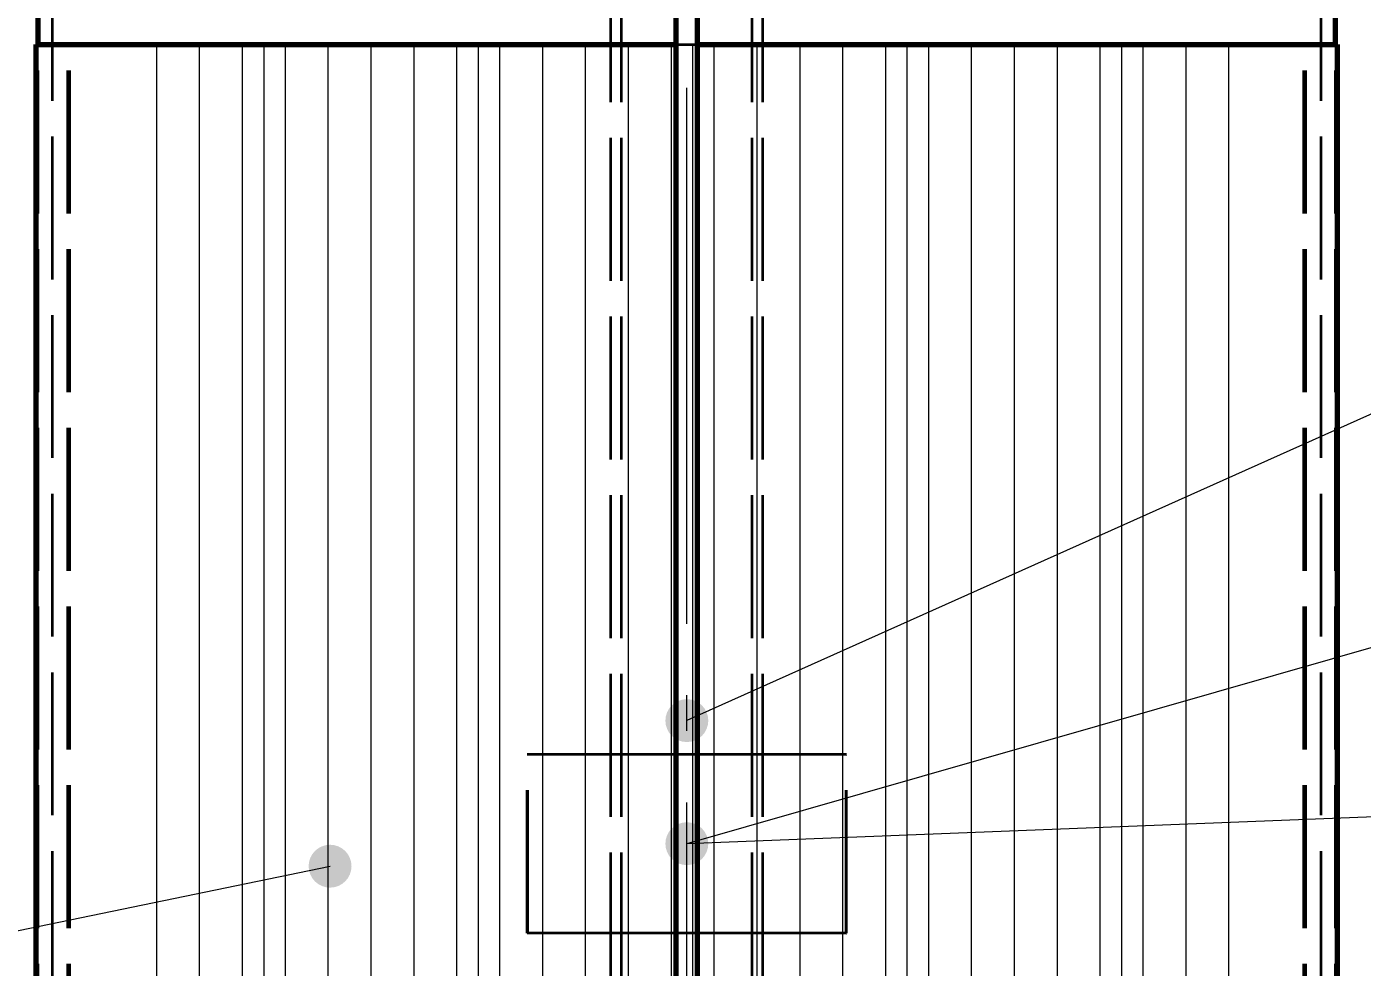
# Model space of a CAD drawing. Header units: millimetres. Extents: x 0 to 2208, y 0 to 420.
# Drawn here: x 86.36 to 123.73, y 171.73 to 198.05 of the extents above; entities that cross this region are included whole.
import ezdxf

# ---------------------------------------------------------------- set-up
doc = ezdxf.new("R2010")
doc.units = ezdxf.units.MM
doc.linetypes.add('IRAM-E-TRAZOS', pattern=[5, 4, -1])
doc.linetypes.add('IRAM-F-TRAZO-PUNTO', pattern=[20, 15, -2, 1, -2])
for name, color, linetype, lineweight in [('01-VISIBLE', 7, 'CONTINUOUS', 70), ('02-OCULTA', 4, 'IRAM-E-TRAZOS', 35), ('03-EJE', 1, 'IRAM-F-TRAZO-PUNTO', 18), ('04-COTA', 3, 'CONTINUOUS', 18), ('05-RAYADO', 8, 'CONTINUOUS', 18), ('08-FINA', 5, 'CONTINUOUS', 18)]:
    doc.layers.add(name, color=color, linetype=linetype, lineweight=lineweight)
doc.styles.add('ISO3098', font='isocpeur.ttf')
doc.dimstyles.new('FLAMA-IRAM', dxfattribs={"dimtxt": 3.5, "dimasz": 3.5, "dimexe": 2, "dimexo": 1.5, "dimgap": 1, "dimtad": 1, "dimdec": 1, "dimtxsty": 'ISO3098', "dimblk": 'IRAM_FLECHA', "dimblk1": 'IRAM_FLECHA', "dimblk2": 'IRAM_FLECHA', "dimcen": 2.5, "dimclrd": 256, "dimclre": 256, "dimclrt": 256, "dimazin": 3, "dimtfac": 1, "dimtmove": 0, "dimatfit": 3, "dimlwd": 18, "dimlwe": 18})

# ---------------------------------------------------------------- blocks, each defined once
blk = doc.blocks.new('IRAM_FLECHA')
blk.add_solid([(0, 0), (-1, 0.125), (-1, -0.125)])

msp = doc.modelspace()

# ---------------------------------------------------------------- hatches: boundary and pattern name
at = {"layer": '05-RAYADO'}
h = msp.add_hatch(dxfattribs=at)
h.set_pattern_fill('ANSI31', scale=0.94488, angle=45)
h.paths.add_polyline_path([(122.095, 152.82), (122.095, 197.549), (87.571, 197.549), (87.571, 152.82)])
h = msp.add_hatch(dxfattribs=at)
h.set_pattern_fill('ANSI31', scale=0.377953, angle=45)
h.paths.add_polyline_path([(119.517, 152.82), (119.517, 197.549), (90.149, 197.549), (90.149, 152.82)])
at = {"layer": '08-FINA'}
h = msp.add_hatch(color=7, dxfattribs=at)
h.dxf.hatch_style = 1
edge = h.paths.add_edge_path()
edge.add_arc((104.833, 178.629), 0.6, 0, 360)
h = msp.add_hatch(color=7, dxfattribs=at)
h.dxf.hatch_style = 1
edge = h.paths.add_edge_path()
edge.add_arc((104.833, 175.185), 0.6, 0, 360)
h = msp.add_hatch(color=7, dxfattribs=at)
h.dxf.hatch_style = 1
edge = h.paths.add_edge_path()
edge.add_arc((104.833, 175.185), 0.6, 0, 360)
h = msp.add_hatch(color=7, dxfattribs=at)
h.dxf.hatch_style = 1
edge = h.paths.add_edge_path()
edge.add_arc((94.85, 174.555), 0.6, 0, 360)

# ---------------------------------------------------------------- linework, layer by layer
at = {"layer": '01-VISIBLE'}
for p, q in [((86.683, 197.549), (86.683, 217.391)), ((104.533, 149.994), (104.533, 217.191)), ((105.133, 149.994), (105.133, 217.191)), ((122.983, 197.549), (122.983, 217.391)), ((86.623, 152.82), (86.623, 197.549)), ((123.043, 152.82), (123.043, 197.549))]:
    msp.add_line(p, q, dxfattribs=at)
for points in [[(86.623, 197.549), (86.723, 197.549), (86.823, 197.549), (86.923, 197.549), (87.023, 197.549), (87.123, 197.549), (87.223, 197.549), (87.323, 197.549), (87.423, 197.549), (87.524, 197.549), (87.624, 197.549), (87.724, 197.549), (87.824, 197.549), (87.924, 197.549), (88.024, 197.549), (88.124, 197.549), (88.224, 197.549), (88.324, 197.549), (88.424, 197.549), (88.524, 197.549), (88.624, 197.549), (88.724, 197.549), (88.824, 197.549), (88.924, 197.549), (89.024, 197.549), (89.124, 197.549), (89.224, 197.549), (89.325, 197.549), (89.425, 197.549), (89.525, 197.549), (89.625, 197.549), (89.725, 197.549), (89.825, 197.549), (89.925, 197.549), (90.025, 197.549), (90.125, 197.549), (90.225, 197.549), (90.325, 197.549), (90.425, 197.549), (90.525, 197.549), (90.625, 197.549), (90.725, 197.549), (90.825, 197.549), (90.925, 197.549), (91.025, 197.549), (91.126, 197.549), (91.226, 197.549), (91.326, 197.549), (91.426, 197.549), (91.526, 197.549), (91.626, 197.549), (91.726, 197.549), (91.826, 197.549), (91.926, 197.549), (92.026, 197.549), (92.126, 197.549), (92.226, 197.549), (92.326, 197.549), (92.426, 197.549), (92.526, 197.549), (92.626, 197.549), (92.726, 197.549), (92.826, 197.549), (92.927, 197.549), (93.027, 197.549), (93.127, 197.549), (93.227, 197.549), (93.327, 197.549), (93.427, 197.549), (93.527, 197.549), (93.627, 197.549), (93.727, 197.549), (93.827, 197.549), (93.927, 197.549), (94.027, 197.549), (94.127, 197.549), (94.227, 197.549), (94.327, 197.549), (94.427, 197.549), (94.527, 197.549), (94.627, 197.549), (94.728, 197.549), (94.828, 197.549), (94.928, 197.549), (95.028, 197.549), (95.128, 197.549), (95.228, 197.549), (95.328, 197.549), (95.428, 197.549), (95.528, 197.549), (95.628, 197.549), (95.728, 197.549), (95.828, 197.549), (95.928, 197.549), (96.028, 197.549), (96.128, 197.549), (96.228, 197.549), (96.328, 197.549), (96.428, 197.549), (96.529, 197.549), (96.629, 197.549), (96.729, 197.549), (96.829, 197.549), (96.929, 197.549), (97.029, 197.549), (97.129, 197.549), (97.229, 197.549), (97.329, 197.549), (97.429, 197.549), (97.529, 197.549), (97.629, 197.549), (97.729, 197.549), (97.829, 197.549), (97.929, 197.549), (98.029, 197.549), (98.129, 197.549), (98.229, 197.549), (98.33, 197.549), (98.43, 197.549), (98.53, 197.549), (98.63, 197.549), (98.73, 197.549), (98.83, 197.549), (98.93, 197.549), (99.03, 197.549), (99.13, 197.549), (99.23, 197.549), (99.33, 197.549), (99.43, 197.549), (99.53, 197.549), (99.63, 197.549), (99.73, 197.549), (99.83, 197.549), (99.93, 197.549), (100.03, 197.549), (100.131, 197.549), (100.231, 197.549), (100.331, 197.549), (100.431, 197.549), (100.531, 197.549), (100.631, 197.549), (100.731, 197.549), (100.831, 197.549), (100.931, 197.549), (101.031, 197.549), (101.131, 197.549), (101.231, 197.549), (101.331, 197.549), (101.431, 197.549), (101.531, 197.549), (101.631, 197.549), (101.731, 197.549), (101.831, 197.549), (101.932, 197.549), (102.032, 197.549), (102.132, 197.549), (102.232, 197.549), (102.332, 197.549), (102.432, 197.549), (102.532, 197.549), (102.632, 197.549), (102.732, 197.549), (102.832, 197.549), (102.932, 197.549), (103.032, 197.549), (103.132, 197.549), (103.232, 197.549), (103.332, 197.549), (103.432, 197.549), (103.532, 197.549), (103.632, 197.549), (103.733, 197.549), (103.833, 197.549), (103.933, 197.549), (104.033, 197.549), (104.133, 197.549), (104.233, 197.549), (104.333, 197.549), (104.433, 197.549), (104.533, 197.549)], [(105.133, 197.549), (105.233, 197.549), (105.333, 197.549), (105.433, 197.549), (105.533, 197.549), (105.633, 197.549), (105.733, 197.549), (105.833, 197.549), (105.933, 197.549), (106.034, 197.549), (106.134, 197.549), (106.234, 197.549), (106.334, 197.549), (106.434, 197.549), (106.534, 197.549), (106.634, 197.549), (106.734, 197.549), (106.834, 197.549), (106.934, 197.549), (107.034, 197.549), (107.134, 197.549), (107.234, 197.549), (107.334, 197.549), (107.434, 197.549), (107.534, 197.549), (107.634, 197.549), (107.734, 197.549), (107.835, 197.549), (107.935, 197.549), (108.035, 197.549), (108.135, 197.549), (108.235, 197.549), (108.335, 197.549), (108.435, 197.549), (108.535, 197.549), (108.635, 197.549), (108.735, 197.549), (108.835, 197.549), (108.935, 197.549), (109.035, 197.549), (109.135, 197.549), (109.235, 197.549), (109.335, 197.549), (109.435, 197.549), (109.535, 197.549), (109.636, 197.549), (109.736, 197.549), (109.836, 197.549), (109.936, 197.549), (110.036, 197.549), (110.136, 197.549), (110.236, 197.549), (110.336, 197.549), (110.436, 197.549), (110.536, 197.549), (110.636, 197.549), (110.736, 197.549), (110.836, 197.549), (110.936, 197.549), (111.036, 197.549), (111.136, 197.549), (111.236, 197.549), (111.336, 197.549), (111.437, 197.549), (111.537, 197.549), (111.637, 197.549), (111.737, 197.549), (111.837, 197.549), (111.937, 197.549), (112.037, 197.549), (112.137, 197.549), (112.237, 197.549), (112.337, 197.549), (112.437, 197.549), (112.537, 197.549), (112.637, 197.549), (112.737, 197.549), (112.837, 197.549), (112.937, 197.549), (113.037, 197.549), (113.137, 197.549), (113.238, 197.549), (113.338, 197.549), (113.438, 197.549), (113.538, 197.549), (113.638, 197.549), (113.738, 197.549), (113.838, 197.549), (113.938, 197.549), (114.038, 197.549), (114.138, 197.549), (114.238, 197.549), (114.338, 197.549), (114.438, 197.549), (114.538, 197.549), (114.638, 197.549), (114.738, 197.549), (114.838, 197.549), (114.938, 197.549), (115.039, 197.549), (115.139, 197.549), (115.239, 197.549), (115.339, 197.549), (115.439, 197.549), (115.539, 197.549), (115.639, 197.549), (115.739, 197.549), (115.839, 197.549), (115.939, 197.549), (116.039, 197.549), (116.139, 197.549), (116.239, 197.549), (116.339, 197.549), (116.439, 197.549), (116.539, 197.549), (116.639, 197.549), (116.739, 197.549), (116.84, 197.549), (116.94, 197.549), (117.04, 197.549), (117.14, 197.549), (117.24, 197.549), (117.34, 197.549), (117.44, 197.549), (117.54, 197.549), (117.64, 197.549), (117.74, 197.549), (117.84, 197.549), (117.94, 197.549), (118.04, 197.549), (118.14, 197.549), (118.24, 197.549), (118.34, 197.549), (118.44, 197.549), (118.54, 197.549), (118.641, 197.549), (118.741, 197.549), (118.841, 197.549), (118.941, 197.549), (119.041, 197.549), (119.141, 197.549), (119.241, 197.549), (119.341, 197.549), (119.441, 197.549), (119.541, 197.549), (119.641, 197.549), (119.741, 197.549), (119.841, 197.549), (119.941, 197.549), (120.041, 197.549), (120.141, 197.549), (120.241, 197.549), (120.341, 197.549), (120.442, 197.549), (120.542, 197.549), (120.642, 197.549), (120.742, 197.549), (120.842, 197.549), (120.942, 197.549), (121.042, 197.549), (121.142, 197.549), (121.242, 197.549), (121.342, 197.549), (121.442, 197.549), (121.542, 197.549), (121.642, 197.549), (121.742, 197.549), (121.842, 197.549), (121.942, 197.549), (122.042, 197.549), (122.142, 197.549), (122.243, 197.549), (122.343, 197.549), (122.443, 197.549), (122.543, 197.549), (122.643, 197.549), (122.743, 197.549), (122.843, 197.549), (122.943, 197.549), (123.043, 197.549)]]:
    msp.add_lwpolyline(points, dxfattribs=at)
at = {"layer": '02-OCULTA'}
for p, q in [((102.703, 125.939), (102.703, 231.319)), ((103.003, 125.939), (103.003, 231.319)), ((106.663, 125.939), (106.663, 231.319)), ((106.963, 125.939), (106.963, 231.319)), ((87.083, 120.979), (87.083, 217.391)), ((104.533, 124.426), (104.533, 217.191)), ((105.133, 124.426), (105.133, 217.191)), ((122.583, 120.979), (122.583, 217.391)), ((86.683, 152.82), (86.683, 197.549)), ((86.683, 152.82), (86.683, 197.549)), ((87.514, 152.82), (87.514, 197.549)), ((87.571, 197.549), (87.514, 197.549)), ((87.571, 152.82), (87.571, 197.549)), ((122.095, 197.549), (122.152, 197.549)), ((122.095, 152.82), (122.095, 197.549)), ((122.152, 152.82), (122.152, 197.549)), ((122.983, 152.82), (122.983, 197.549)), ((122.983, 152.82), (122.983, 197.549)), ((100.364, 172.685), (100.364, 177.685)), ((100.379, 177.685), (100.364, 177.685)), ((100.379, 172.685), (100.379, 177.685)), ((109.287, 177.685), (109.302, 177.685)), ((109.287, 172.685), (109.287, 177.685)), ((109.302, 172.685), (109.302, 177.685)), ((100.379, 172.685), (100.364, 172.685)), ((109.287, 172.685), (109.302, 172.685))]:
    msp.add_line(p, q, dxfattribs=at)
for points in [[(87.514, 197.549), (87.403, 197.549), (87.291, 197.549), (87.18, 197.549), (87.069, 197.549), (86.957, 197.549), (86.846, 197.549), (86.734, 197.549), (86.623, 197.549)], [(87.571, 197.549), (87.46, 197.549), (87.349, 197.549), (87.238, 197.549), (87.127, 197.549), (87.016, 197.549), (86.905, 197.549), (86.794, 197.549), (86.683, 197.549)], [(86.683, 197.549), (86.783, 197.549), (86.883, 197.549), (86.983, 197.549), (87.083, 197.549), (87.183, 197.549), (87.283, 197.549), (87.383, 197.549), (87.483, 197.549), (87.583, 197.549), (87.683, 197.549), (87.783, 197.549), (87.883, 197.549), (87.983, 197.549), (88.083, 197.549), (88.183, 197.549), (88.283, 197.549), (88.383, 197.549), (88.483, 197.549), (88.583, 197.549), (88.683, 197.549), (88.783, 197.549), (88.883, 197.549), (88.983, 197.549), (89.083, 197.549), (89.183, 197.549), (89.283, 197.549), (89.383, 197.549), (89.483, 197.549), (89.583, 197.549), (89.683, 197.549), (89.783, 197.549), (89.883, 197.549), (89.983, 197.549), (90.083, 197.549), (90.183, 197.549), (90.283, 197.549), (90.383, 197.549), (90.483, 197.549), (90.583, 197.549), (90.683, 197.549), (90.783, 197.549), (90.883, 197.549), (90.983, 197.549), (91.083, 197.549), (91.183, 197.549), (91.283, 197.549), (91.383, 197.549), (91.483, 197.549), (91.583, 197.549), (91.683, 197.549), (91.783, 197.549), (91.883, 197.549), (91.983, 197.549), (92.083, 197.549), (92.183, 197.549), (92.283, 197.549), (92.383, 197.549), (92.483, 197.549), (92.583, 197.549), (92.683, 197.549), (92.783, 197.549), (92.883, 197.549), (92.983, 197.549), (93.083, 197.549), (93.183, 197.549), (93.283, 197.549), (93.383, 197.549), (93.483, 197.549), (93.583, 197.549), (93.683, 197.549), (93.783, 197.549), (93.883, 197.549), (93.983, 197.549), (94.083, 197.549), (94.183, 197.549), (94.283, 197.549), (94.383, 197.549), (94.483, 197.549), (94.583, 197.549), (94.683, 197.549), (94.783, 197.549), (94.883, 197.549), (94.983, 197.549), (95.083, 197.549), (95.183, 197.549), (95.283, 197.549), (95.383, 197.549), (95.483, 197.549), (95.583, 197.549), (95.683, 197.549), (95.783, 197.549), (95.883, 197.549), (95.983, 197.549), (96.083, 197.549), (96.183, 197.549), (96.283, 197.549), (96.383, 197.549), (96.483, 197.549), (96.583, 197.549), (96.683, 197.549), (96.783, 197.549), (96.883, 197.549), (96.983, 197.549), (97.083, 197.549), (97.183, 197.549), (97.283, 197.549), (97.383, 197.549), (97.483, 197.549), (97.583, 197.549), (97.683, 197.549), (97.783, 197.549), (97.883, 197.549), (97.983, 197.549), (98.083, 197.549), (98.183, 197.549), (98.283, 197.549), (98.383, 197.549), (98.483, 197.549), (98.583, 197.549), (98.683, 197.549), (98.783, 197.549), (98.883, 197.549), (98.983, 197.549), (99.083, 197.549), (99.183, 197.549), (99.283, 197.549), (99.383, 197.549), (99.483, 197.549), (99.583, 197.549), (99.683, 197.549), (99.783, 197.549), (99.883, 197.549), (99.983, 197.549), (100.083, 197.549), (100.183, 197.549), (100.283, 197.549), (100.383, 197.549), (100.483, 197.549), (100.583, 197.549), (100.683, 197.549), (100.783, 197.549), (100.883, 197.549), (100.983, 197.549), (101.083, 197.549), (101.183, 197.549), (101.283, 197.549), (101.383, 197.549), (101.483, 197.549), (101.583, 197.549), (101.683, 197.549), (101.783, 197.549), (101.883, 197.549), (101.983, 197.549), (102.083, 197.549), (102.183, 197.549), (102.283, 197.549), (102.383, 197.549), (102.483, 197.549), (102.583, 197.549), (102.683, 197.549), (102.783, 197.549), (102.883, 197.549), (102.983, 197.549), (103.083, 197.549), (103.183, 197.549), (103.283, 197.549), (103.383, 197.549), (103.483, 197.549), (103.583, 197.549), (103.683, 197.549), (103.783, 197.549), (103.883, 197.549), (103.983, 197.549), (104.083, 197.549), (104.183, 197.549), (104.283, 197.549), (104.383, 197.549), (104.483, 197.549), (104.583, 197.549), (104.683, 197.549), (104.783, 197.549), (104.883, 197.549), (104.983, 197.549), (105.083, 197.549), (105.183, 197.549), (105.283, 197.549), (105.383, 197.549), (105.483, 197.549), (105.583, 197.549), (105.683, 197.549), (105.783, 197.549), (105.883, 197.549), (105.983, 197.549), (106.083, 197.549), (106.183, 197.549), (106.283, 197.549), (106.383, 197.549), (106.483, 197.549), (106.583, 197.549), (106.683, 197.549), (106.783, 197.549), (106.883, 197.549), (106.983, 197.549), (107.083, 197.549), (107.183, 197.549), (107.283, 197.549), (107.383, 197.549), (107.483, 197.549), (107.583, 197.549), (107.683, 197.549), (107.783, 197.549), (107.883, 197.549), (107.983, 197.549), (108.083, 197.549), (108.183, 197.549), (108.283, 197.549), (108.383, 197.549), (108.483, 197.549), (108.583, 197.549), (108.683, 197.549), (108.783, 197.549), (108.883, 197.549), (108.983, 197.549), (109.083, 197.549), (109.183, 197.549), (109.283, 197.549), (109.383, 197.549), (109.483, 197.549), (109.583, 197.549), (109.683, 197.549), (109.783, 197.549), (109.883, 197.549), (109.983, 197.549), (110.083, 197.549), (110.183, 197.549), (110.283, 197.549), (110.383, 197.549), (110.483, 197.549), (110.583, 197.549), (110.683, 197.549), (110.783, 197.549), (110.883, 197.549), (110.983, 197.549), (111.083, 197.549), (111.183, 197.549), (111.283, 197.549), (111.383, 197.549), (111.483, 197.549), (111.583, 197.549), (111.683, 197.549), (111.783, 197.549), (111.883, 197.549), (111.983, 197.549), (112.083, 197.549), (112.183, 197.549), (112.283, 197.549), (112.383, 197.549), (112.483, 197.549), (112.583, 197.549), (112.683, 197.549), (112.783, 197.549), (112.883, 197.549), (112.983, 197.549), (113.083, 197.549), (113.183, 197.549), (113.283, 197.549), (113.383, 197.549), (113.483, 197.549), (113.583, 197.549), (113.683, 197.549), (113.783, 197.549), (113.883, 197.549), (113.983, 197.549), (114.083, 197.549), (114.183, 197.549), (114.283, 197.549), (114.383, 197.549), (114.483, 197.549), (114.583, 197.549), (114.683, 197.549), (114.783, 197.549), (114.883, 197.549), (114.983, 197.549), (115.083, 197.549), (115.183, 197.549), (115.283, 197.549), (115.383, 197.549), (115.483, 197.549), (115.583, 197.549), (115.683, 197.549), (115.783, 197.549), (115.883, 197.549), (115.983, 197.549), (116.083, 197.549), (116.183, 197.549), (116.283, 197.549), (116.383, 197.549), (116.483, 197.549), (116.583, 197.549), (116.683, 197.549), (116.783, 197.549), (116.883, 197.549), (116.983, 197.549), (117.083, 197.549), (117.183, 197.549), (117.283, 197.549), (117.383, 197.549), (117.483, 197.549), (117.583, 197.549), (117.683, 197.549), (117.783, 197.549), (117.883, 197.549), (117.983, 197.549), (118.083, 197.549), (118.183, 197.549), (118.283, 197.549), (118.383, 197.549), (118.483, 197.549), (118.583, 197.549), (118.683, 197.549), (118.783, 197.549), (118.883, 197.549), (118.983, 197.549), (119.083, 197.549), (119.183, 197.549), (119.283, 197.549), (119.383, 197.549), (119.483, 197.549), (119.583, 197.549), (119.683, 197.549), (119.783, 197.549), (119.883, 197.549), (119.983, 197.549), (120.083, 197.549), (120.183, 197.549), (120.283, 197.549), (120.383, 197.549), (120.483, 197.549), (120.583, 197.549), (120.683, 197.549), (120.783, 197.549), (120.883, 197.549), (120.983, 197.549), (121.083, 197.549), (121.183, 197.549), (121.283, 197.549), (121.383, 197.549), (121.483, 197.549), (121.583, 197.549), (121.683, 197.549), (121.783, 197.549), (121.883, 197.549), (121.983, 197.549), (122.083, 197.549), (122.183, 197.549), (122.283, 197.549), (122.383, 197.549), (122.483, 197.549), (122.583, 197.549), (122.683, 197.549), (122.783, 197.549), (122.883, 197.549), (122.983, 197.549)], [(104.533, 197.549), (104.633, 197.549), (104.733, 197.549), (104.833, 197.549), (104.933, 197.549), (105.033, 197.549), (105.133, 197.549)], [(122.983, 197.549), (122.872, 197.549), (122.761, 197.549), (122.65, 197.549), (122.539, 197.549), (122.428, 197.549), (122.317, 197.549), (122.206, 197.549), (122.095, 197.549)], [(123.043, 197.549), (122.932, 197.549), (122.82, 197.549), (122.709, 197.549), (122.597, 197.549), (122.486, 197.549), (122.375, 197.549), (122.263, 197.549), (122.152, 197.549)], [(109.302, 177.685), (109.201, 177.685), (109.101, 177.685), (109, 177.685), (108.9, 177.685), (108.8, 177.685), (108.699, 177.685), (108.599, 177.685), (108.498, 177.685), (108.398, 177.685), (108.298, 177.685), (108.197, 177.685), (108.097, 177.685), (107.996, 177.685), (107.896, 177.685), (107.795, 177.685), (107.695, 177.685), (107.595, 177.685), (107.494, 177.685), (107.394, 177.685), (107.293, 177.685), (107.193, 177.685), (107.092, 177.685), (106.992, 177.685), (106.892, 177.685), (106.791, 177.685), (106.691, 177.685), (106.59, 177.685), (106.49, 177.685), (106.39, 177.685), (106.289, 177.685), (106.189, 177.685), (106.088, 177.685), (105.988, 177.685), (105.887, 177.685), (105.787, 177.685), (105.687, 177.685), (105.586, 177.685), (105.486, 177.685), (105.385, 177.685), (105.285, 177.685), (105.184, 177.685), (105.084, 177.685), (104.984, 177.685), (104.883, 177.685), (104.783, 177.685), (104.682, 177.685), (104.582, 177.685), (104.482, 177.685), (104.381, 177.685), (104.281, 177.685), (104.18, 177.685), (104.08, 177.685), (103.979, 177.685), (103.879, 177.685), (103.779, 177.685), (103.678, 177.685), (103.578, 177.685), (103.477, 177.685), (103.377, 177.685), (103.276, 177.685), (103.176, 177.685), (103.076, 177.685), (102.975, 177.685), (102.875, 177.685), (102.774, 177.685), (102.674, 177.685), (102.574, 177.685), (102.473, 177.685), (102.373, 177.685), (102.272, 177.685), (102.172, 177.685), (102.071, 177.685), (101.971, 177.685), (101.871, 177.685), (101.77, 177.685), (101.67, 177.685), (101.569, 177.685), (101.469, 177.685), (101.368, 177.685), (101.268, 177.685), (101.168, 177.685), (101.067, 177.685), (100.967, 177.685), (100.866, 177.685), (100.766, 177.685), (100.666, 177.685), (100.565, 177.685), (100.465, 177.685), (100.364, 177.685)], [(109.287, 177.685), (109.187, 177.685), (109.087, 177.685), (108.987, 177.685), (108.887, 177.685), (108.787, 177.685), (108.686, 177.685), (108.586, 177.685), (108.486, 177.685), (108.386, 177.685), (108.286, 177.685), (108.186, 177.685), (108.086, 177.685), (107.986, 177.685), (107.886, 177.685), (107.786, 177.685), (107.686, 177.685), (107.585, 177.685), (107.485, 177.685), (107.385, 177.685), (107.285, 177.685), (107.185, 177.685), (107.085, 177.685), (106.985, 177.685), (106.885, 177.685), (106.785, 177.685), (106.685, 177.685), (106.585, 177.685), (106.484, 177.685), (106.384, 177.685), (106.284, 177.685), (106.184, 177.685), (106.084, 177.685), (105.984, 177.685), (105.884, 177.685), (105.784, 177.685), (105.684, 177.685), (105.584, 177.685), (105.484, 177.685), (105.383, 177.685), (105.283, 177.685), (105.183, 177.685), (105.083, 177.685), (104.983, 177.685), (104.883, 177.685), (104.783, 177.685), (104.683, 177.685), (104.583, 177.685), (104.483, 177.685), (104.383, 177.685), (104.283, 177.685), (104.182, 177.685), (104.082, 177.685), (103.982, 177.685), (103.882, 177.685), (103.782, 177.685), (103.682, 177.685), (103.582, 177.685), (103.482, 177.685), (103.382, 177.685), (103.282, 177.685), (103.182, 177.685), (103.081, 177.685), (102.981, 177.685), (102.881, 177.685), (102.781, 177.685), (102.681, 177.685), (102.581, 177.685), (102.481, 177.685), (102.381, 177.685), (102.281, 177.685), (102.181, 177.685), (102.081, 177.685), (101.98, 177.685), (101.88, 177.685), (101.78, 177.685), (101.68, 177.685), (101.58, 177.685), (101.48, 177.685), (101.38, 177.685), (101.28, 177.685), (101.18, 177.685), (101.08, 177.685), (100.98, 177.685), (100.879, 177.685), (100.779, 177.685), (100.679, 177.685), (100.579, 177.685), (100.479, 177.685), (100.379, 177.685)], [(109.302, 172.685), (109.201, 172.685), (109.101, 172.685), (109, 172.685), (108.9, 172.685), (108.8, 172.685), (108.699, 172.685), (108.599, 172.685), (108.498, 172.685), (108.398, 172.685), (108.298, 172.685), (108.197, 172.685), (108.097, 172.685), (107.996, 172.685), (107.896, 172.685), (107.795, 172.685), (107.695, 172.685), (107.595, 172.685), (107.494, 172.685), (107.394, 172.685), (107.293, 172.685), (107.193, 172.685), (107.092, 172.685), (106.992, 172.685), (106.892, 172.685), (106.791, 172.685), (106.691, 172.685), (106.59, 172.685), (106.49, 172.685), (106.39, 172.685), (106.289, 172.685), (106.189, 172.685), (106.088, 172.685), (105.988, 172.685), (105.887, 172.685), (105.787, 172.685), (105.687, 172.685), (105.586, 172.685), (105.486, 172.685), (105.385, 172.685), (105.285, 172.685), (105.184, 172.685), (105.084, 172.685), (104.984, 172.685), (104.883, 172.685), (104.783, 172.685), (104.682, 172.685), (104.582, 172.685), (104.482, 172.685), (104.381, 172.685), (104.281, 172.685), (104.18, 172.685), (104.08, 172.685), (103.979, 172.685), (103.879, 172.685), (103.779, 172.685), (103.678, 172.685), (103.578, 172.685), (103.477, 172.685), (103.377, 172.685), (103.276, 172.685), (103.176, 172.685), (103.076, 172.685), (102.975, 172.685), (102.875, 172.685), (102.774, 172.685), (102.674, 172.685), (102.574, 172.685), (102.473, 172.685), (102.373, 172.685), (102.272, 172.685), (102.172, 172.685), (102.071, 172.685), (101.971, 172.685), (101.871, 172.685), (101.77, 172.685), (101.67, 172.685), (101.569, 172.685), (101.469, 172.685), (101.368, 172.685), (101.268, 172.685), (101.168, 172.685), (101.067, 172.685), (100.967, 172.685), (100.866, 172.685), (100.766, 172.685), (100.666, 172.685), (100.565, 172.685), (100.465, 172.685), (100.364, 172.685)], [(109.287, 172.685), (109.187, 172.685), (109.087, 172.685), (108.987, 172.685), (108.887, 172.685), (108.787, 172.685), (108.686, 172.685), (108.586, 172.685), (108.486, 172.685), (108.386, 172.685), (108.286, 172.685), (108.186, 172.685), (108.086, 172.685), (107.986, 172.685), (107.886, 172.685), (107.786, 172.685), (107.686, 172.685), (107.585, 172.685), (107.485, 172.685), (107.385, 172.685), (107.285, 172.685), (107.185, 172.685), (107.085, 172.685), (106.985, 172.685), (106.885, 172.685), (106.785, 172.685), (106.685, 172.685), (106.585, 172.685), (106.484, 172.685), (106.384, 172.685), (106.284, 172.685), (106.184, 172.685), (106.084, 172.685), (105.984, 172.685), (105.884, 172.685), (105.784, 172.685), (105.684, 172.685), (105.584, 172.685), (105.484, 172.685), (105.383, 172.685), (105.283, 172.685), (105.183, 172.685), (105.083, 172.685), (104.983, 172.685), (104.883, 172.685), (104.783, 172.685), (104.683, 172.685), (104.583, 172.685), (104.483, 172.685), (104.383, 172.685), (104.283, 172.685), (104.182, 172.685), (104.082, 172.685), (103.982, 172.685), (103.882, 172.685), (103.782, 172.685), (103.682, 172.685), (103.582, 172.685), (103.482, 172.685), (103.382, 172.685), (103.282, 172.685), (103.182, 172.685), (103.081, 172.685), (102.981, 172.685), (102.881, 172.685), (102.781, 172.685), (102.681, 172.685), (102.581, 172.685), (102.481, 172.685), (102.381, 172.685), (102.281, 172.685), (102.181, 172.685), (102.081, 172.685), (101.98, 172.685), (101.88, 172.685), (101.78, 172.685), (101.68, 172.685), (101.58, 172.685), (101.48, 172.685), (101.38, 172.685), (101.28, 172.685), (101.18, 172.685), (101.08, 172.685), (100.98, 172.685), (100.879, 172.685), (100.779, 172.685), (100.679, 172.685), (100.579, 172.685), (100.479, 172.685), (100.379, 172.685)]]:
    msp.add_lwpolyline(points, dxfattribs=at)
at = {"layer": '03-EJE'}
msp.add_line((104.833, 121.339), (104.833, 243.121), dxfattribs=at)
at = {"layer": '08-FINA'}
for p, q in [((141.637, 195.13), (104.833, 178.629)), ((141.441, 185.665), (104.833, 175.185)), ((141.29, 176.61), (104.833, 175.185)), ((53.61, 166.038), (94.85, 174.555))]:
    msp.add_line(p, q, dxfattribs=at)

# ---------------------------------------------------------------- dimensions: what is measured, and where the dimension line sits
at = {"layer": '04-COTA'}
msp.add_linear_dim(base=(69.693, 120.979), p1=(86.683, 120.979), p2=(101.833, 233.479), angle=90, dimstyle='FLAMA-IRAM', override={"dimlfac": 5}, dxfattribs=at).render()

doc.saveas('drawing.dxf')
